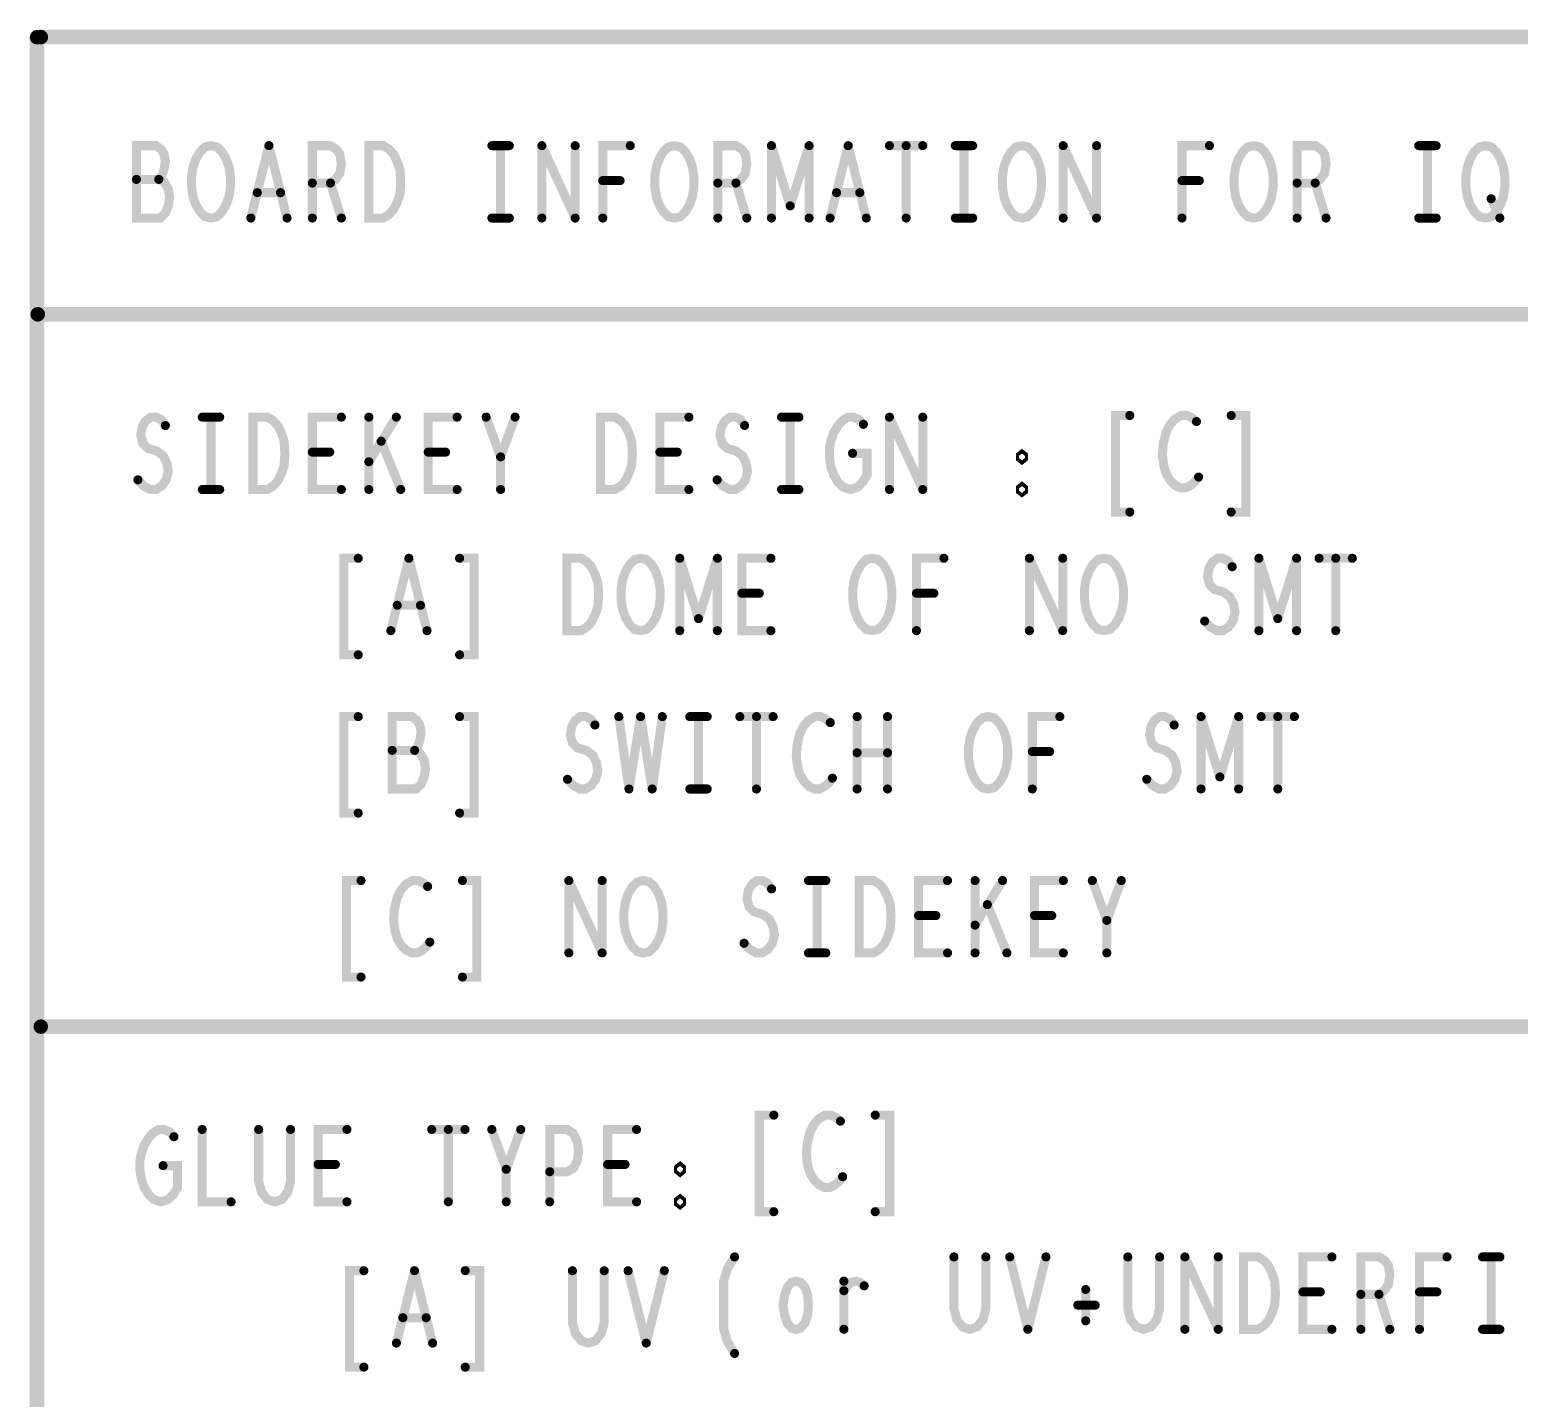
# Model space of a CAD drawing. Header units: millimetres. Extents: x 3362 to 3827, y -139 to 191.
# Drawn here: x 3713.8 to 3734.7, y 1.55 to 20.76 of the extents above; entities that cross this region are included whole.
import ezdxf

# ---------------------------------------------------------------- set-up
doc = ezdxf.new("R2010")
doc.units = ezdxf.units.MM
doc.header["$LTSCALE"] = 23.1
doc.layers.get('0').update_dxf_attribs({"linetype": 'CONTINUOUS'})

# ---------------------------------------------------------------- blocks, each defined once
blk = doc.blocks.new('PAD_R1')
at = {"const_width": 0.5}
blk.add_lwpolyline([(0.25, 0, 1), (-0.25, 0, 1)], format="xyb", close=True, dxfattribs=at)

msp = doc.modelspace()

# ---------------------------------------------------------------- linework, layer by layer
for points, const_width in [([(3713.899, 20.653), (3713.899, -4.896)], 0.203), ([(3713.952, 20.656), (3759.838, 20.656)], 0.203), ([(3715.608, 18.658), (3715.649, 18.709), (3715.68, 18.794), (3715.7, 18.912), (3715.68, 19.014), (3715.639, 19.082), (3715.568, 19.132), (3715.294, 19.132), (3715.294, 18.116), (3715.629, 18.116), (3715.7, 18.184), (3715.741, 18.286), (3715.761, 18.404), (3715.741, 18.523), (3715.68, 18.624), (3715.608, 18.658), (3715.294, 18.658)], 0.127), ([(3716.899, 18.116), (3717.153, 19.132)], 0.127), ([(3717.153, 19.132), (3717.407, 18.116)], 0.127), ([(3717.762, 18.116), (3717.762, 19.132), (3718.016, 19.132), (3718.098, 19.082), (3718.148, 19.014), (3718.169, 18.878), (3718.148, 18.743), (3718.088, 18.658), (3718.016, 18.607), (3717.762, 18.607)], 0.127), ([(3720.282, 19.132), (3720.526, 19.132)], 0.127), ([(3720.404, 19.132), (3720.404, 18.116)], 0.127), ([(3720.983, 19.132), (3721.45, 18.116)], 0.127), ([(3720.983, 18.116), (3720.983, 19.132)], 0.127), ([(3721.45, 18.116), (3721.45, 19.132)], 0.127), ([(3721.837, 18.116), (3721.837, 19.132), (3722.223, 19.132)], 0.127), ([(3723.452, 18.116), (3723.452, 19.132), (3723.706, 19.132), (3723.787, 19.082), (3723.838, 19.014), (3723.858, 18.878), (3723.838, 18.743), (3723.777, 18.658), (3723.706, 18.607), (3723.452, 18.607)], 0.127), ([(3724.204, 19.132), (3724.468, 18.286)], 0.127), ([(3724.204, 18.116), (3724.204, 19.132)], 0.127), ([(3724.468, 18.286), (3724.732, 19.132)], 0.127), ([(3724.732, 19.132), (3724.732, 18.116)], 0.127), ([(3725.027, 18.116), (3725.281, 19.132)], 0.127), ([(3725.281, 19.132), (3725.535, 18.116)], 0.127), ([(3725.86, 19.132), (3726.327, 19.132)], 0.127), ([(3726.094, 19.132), (3726.094, 18.116)], 0.127), ([(3726.784, 19.132), (3727.028, 19.132)], 0.127), ([(3726.906, 19.132), (3726.906, 18.116)], 0.127), ([(3728.298, 19.132), (3728.766, 18.116)], 0.127), ([(3728.298, 18.116), (3728.298, 19.132)], 0.127), ([(3728.766, 18.116), (3728.766, 19.132)], 0.127), ([(3729.965, 18.116), (3729.965, 19.132), (3730.351, 19.132)], 0.127), ([(3731.58, 18.116), (3731.58, 19.132), (3731.834, 19.132), (3731.915, 19.082), (3731.966, 19.014), (3731.986, 18.878), (3731.966, 18.743), (3731.905, 18.658), (3731.834, 18.607), (3731.58, 18.607)], 0.127), ([(3733.287, 19.132), (3733.531, 19.132)], 0.127), ([(3733.409, 19.132), (3733.409, 18.116)], 0.127), ([(3718.016, 18.607), (3718.169, 18.116)], 0.127), ([(3722.08, 18.641), (3721.837, 18.641)], 0.127), ([(3723.706, 18.607), (3723.858, 18.116)], 0.127), ([(3730.208, 18.641), (3729.965, 18.641)], 0.127), ([(3731.834, 18.607), (3731.986, 18.116)], 0.127), ([(3717.315, 18.472), (3716.99, 18.472)], 0.127), ([(3725.443, 18.472), (3725.118, 18.472)], 0.127), ([(3734.303, 18.387), (3734.425, 18.116)], 0.127), ([(3720.282, 18.116), (3720.526, 18.116)], 0.127), ([(3726.784, 18.116), (3727.028, 18.116)], 0.127), ([(3733.287, 18.116), (3733.531, 18.116)], 0.127), ([(3713.909, 16.765), (3759.838, 16.765)], 0.203), ([(3715.314, 14.442), (3715.395, 14.357), (3715.487, 14.306), (3715.568, 14.306), (3715.649, 14.357), (3715.71, 14.442), (3715.741, 14.56), (3715.72, 14.679), (3715.669, 14.781), (3715.578, 14.848), (3715.456, 14.882), (3715.385, 14.95), (3715.354, 15.068), (3715.375, 15.187), (3715.426, 15.272), (3715.497, 15.322), (3715.568, 15.322), (3715.639, 15.289), (3715.7, 15.204)], 0.127), ([(3716.218, 15.322), (3716.462, 15.322)], 0.127), ([(3716.34, 15.322), (3716.34, 14.306)], 0.127), ([(3718.169, 14.306), (3717.762, 14.306), (3717.762, 15.322), (3718.169, 15.322)], 0.127), ([(3718.941, 15.322), (3718.555, 14.696)], 0.127), ([(3718.555, 14.306), (3718.555, 15.322)], 0.127), ([(3719.794, 14.306), (3719.388, 14.306), (3719.388, 15.322), (3719.794, 15.322)], 0.127), ([(3720.404, 14.306), (3720.404, 14.764), (3720.201, 15.322)], 0.127), ([(3720.607, 15.322), (3720.404, 14.764)], 0.127), ([(3723.046, 14.306), (3722.639, 14.306), (3722.639, 15.322), (3723.046, 15.322)], 0.127), ([(3723.442, 14.442), (3723.523, 14.357), (3723.615, 14.306), (3723.696, 14.306), (3723.777, 14.357), (3723.838, 14.442), (3723.869, 14.56), (3723.848, 14.679), (3723.797, 14.781), (3723.706, 14.848), (3723.584, 14.882), (3723.513, 14.95), (3723.482, 15.068), (3723.503, 15.187), (3723.554, 15.272), (3723.625, 15.322), (3723.696, 15.322), (3723.767, 15.289), (3723.828, 15.204)], 0.127), ([(3724.346, 15.322), (3724.59, 15.322)], 0.127), ([(3724.468, 15.322), (3724.468, 14.306)], 0.127), ([(3725.342, 14.814), (3725.545, 14.814), (3725.545, 14.51), (3725.484, 14.408), (3725.413, 14.34), (3725.311, 14.306), (3725.21, 14.34), (3725.139, 14.408), (3725.078, 14.51), (3725.037, 14.628), (3725.017, 14.764), (3725.017, 14.882), (3725.037, 14.984), (3725.078, 15.102), (3725.139, 15.204), (3725.2, 15.272), (3725.281, 15.322), (3725.352, 15.322), (3725.433, 15.289), (3725.494, 15.221)], 0.127), ([(3725.86, 15.322), (3726.327, 14.306)], 0.127), ([(3725.86, 14.306), (3725.86, 15.322)], 0.127), ([(3726.327, 14.306), (3726.327, 15.322)], 0.127), ([(3729.233, 15.345), (3729.03, 15.345), (3729.03, 13.99), (3729.233, 13.99)], 0.127), ([(3730.168, 15.26), (3730.107, 15.311), (3730.036, 15.345), (3729.954, 15.345), (3729.863, 15.294), (3729.792, 15.21), (3729.741, 15.108), (3729.7, 14.939), (3729.69, 14.786), (3729.711, 14.634), (3729.741, 14.532), (3729.802, 14.431), (3729.873, 14.363), (3729.944, 14.329), (3730.015, 14.329), (3730.086, 14.363), (3730.147, 14.414), (3730.198, 14.481)], 0.127), ([(3730.655, 13.99), (3730.859, 13.99), (3730.859, 15.345), (3730.655, 15.345)], 0.127), ([(3718.006, 14.831), (3717.762, 14.831)], 0.127), ([(3719.002, 14.306), (3718.728, 14.984)], 0.127), ([(3719.632, 14.831), (3719.388, 14.831)], 0.127), ([(3722.883, 14.831), (3722.639, 14.831)], 0.127), ([(3716.218, 14.306), (3716.462, 14.306)], 0.127), ([(3724.346, 14.306), (3724.59, 14.306)], 0.127), ([(3718.406, 13.341), (3718.202, 13.341), (3718.202, 11.986), (3718.406, 11.986)], 0.127), ([(3718.863, 12.325), (3719.117, 13.341)], 0.127), ([(3719.117, 13.341), (3719.371, 12.325)], 0.127), ([(3719.828, 11.986), (3720.031, 11.986), (3720.031, 13.341), (3719.828, 13.341)], 0.127), ([(3722.917, 13.341), (3723.181, 12.494)], 0.127), ([(3722.917, 12.325), (3722.917, 13.341)], 0.127), ([(3723.181, 12.494), (3723.445, 13.341)], 0.127), ([(3723.445, 13.341), (3723.445, 12.325)], 0.127), ([(3724.197, 12.325), (3723.79, 12.325), (3723.79, 13.341), (3724.197, 13.341)], 0.127), ([(3726.239, 12.325), (3726.239, 13.341), (3726.625, 13.341)], 0.127), ([(3727.824, 13.341), (3728.291, 12.325)], 0.127), ([(3727.824, 12.325), (3727.824, 13.341)], 0.127), ([(3728.291, 12.325), (3728.291, 13.341)], 0.127), ([(3730.283, 12.46), (3730.364, 12.376), (3730.455, 12.325), (3730.537, 12.325), (3730.618, 12.376), (3730.679, 12.46), (3730.709, 12.579), (3730.689, 12.698), (3730.638, 12.799), (3730.547, 12.867), (3730.425, 12.901), (3730.354, 12.968), (3730.323, 13.087), (3730.344, 13.206), (3730.394, 13.29), (3730.465, 13.341), (3730.537, 13.341), (3730.608, 13.307), (3730.669, 13.222)], 0.127), ([(3731.045, 12.325), (3731.045, 13.341)], 0.127), ([(3731.045, 13.341), (3731.309, 12.494)], 0.127), ([(3731.309, 12.494), (3731.573, 13.341)], 0.127), ([(3731.573, 13.341), (3731.573, 12.325)], 0.127), ([(3731.888, 13.341), (3732.355, 13.341)], 0.127), ([(3732.122, 13.341), (3732.122, 12.325)], 0.127), ([(3724.034, 12.85), (3723.79, 12.85)], 0.127), ([(3726.483, 12.85), (3726.239, 12.85)], 0.127), ([(3719.279, 12.681), (3718.954, 12.681)], 0.127), ([(3718.406, 11.119), (3718.202, 11.119), (3718.202, 9.765), (3718.406, 9.765)], 0.127), ([(3719.198, 10.645), (3719.239, 10.696), (3719.269, 10.781), (3719.289, 10.899), (3719.269, 11.001), (3719.229, 11.068), (3719.157, 11.119), (3718.883, 11.119), (3718.883, 10.103), (3719.218, 10.103), (3719.289, 10.171), (3719.33, 10.273), (3719.35, 10.391), (3719.33, 10.51), (3719.269, 10.611), (3719.198, 10.645), (3718.883, 10.645)], 0.127), ([(3719.828, 9.765), (3720.031, 9.765), (3720.031, 11.119), (3719.828, 11.119)], 0.127), ([(3721.342, 10.239), (3721.423, 10.154), (3721.515, 10.103), (3721.596, 10.103), (3721.677, 10.154), (3721.738, 10.239), (3721.769, 10.357), (3721.748, 10.476), (3721.697, 10.577), (3721.606, 10.645), (3721.484, 10.679), (3721.413, 10.747), (3721.382, 10.865), (3721.403, 10.984), (3721.454, 11.068), (3721.525, 11.119), (3721.596, 11.119), (3721.667, 11.085), (3721.728, 11.001)], 0.127), ([(3722.063, 11.119), (3722.205, 10.103)], 0.127), ([(3722.205, 10.103), (3722.368, 11.119)], 0.127), ([(3722.368, 11.119), (3722.531, 10.103)], 0.127), ([(3722.531, 10.103), (3722.673, 11.119)], 0.127), ([(3723.059, 11.119), (3723.303, 11.119)], 0.127), ([(3723.181, 11.119), (3723.181, 10.103)], 0.127), ([(3723.76, 11.119), (3724.227, 11.119)], 0.127), ([(3723.994, 11.119), (3723.994, 10.103)], 0.127), ([(3725.03, 11.035), (3724.969, 11.085), (3724.898, 11.119), (3724.817, 11.119), (3724.725, 11.068), (3724.654, 10.984), (3724.603, 10.882), (3724.563, 10.713), (3724.552, 10.56), (3724.573, 10.408), (3724.603, 10.306), (3724.664, 10.205), (3724.735, 10.137), (3724.806, 10.103), (3724.877, 10.103), (3724.949, 10.137), (3725.01, 10.188), (3725.06, 10.256)], 0.127), ([(3725.406, 10.103), (3725.406, 11.119)], 0.127), ([(3725.833, 11.119), (3725.833, 10.103)], 0.127), ([(3727.865, 10.103), (3727.865, 11.119), (3728.251, 11.119)], 0.127), ([(3729.47, 10.239), (3729.551, 10.154), (3729.643, 10.103), (3729.724, 10.103), (3729.805, 10.154), (3729.866, 10.239), (3729.897, 10.357), (3729.876, 10.476), (3729.825, 10.577), (3729.734, 10.645), (3729.612, 10.679), (3729.541, 10.747), (3729.51, 10.865), (3729.531, 10.984), (3729.582, 11.068), (3729.653, 11.119), (3729.724, 11.119), (3729.795, 11.085), (3729.856, 11.001)], 0.127), ([(3730.232, 10.103), (3730.232, 11.119)], 0.127), ([(3730.232, 11.119), (3730.496, 10.273)], 0.127), ([(3730.496, 10.273), (3730.76, 11.119)], 0.127), ([(3730.76, 11.119), (3730.76, 10.103)], 0.127), ([(3731.075, 11.119), (3731.542, 11.119)], 0.127), ([(3731.309, 11.119), (3731.309, 10.103)], 0.127), ([(3725.833, 10.611), (3725.406, 10.611)], 0.127), ([(3728.108, 10.628), (3727.865, 10.628)], 0.127), ([(3723.059, 10.103), (3723.303, 10.103)], 0.127), ([(3718.445, 8.818), (3718.242, 8.818), (3718.242, 7.464), (3718.445, 7.464)], 0.127), ([(3719.38, 8.734), (3719.319, 8.784), (3719.248, 8.818), (3719.167, 8.818), (3719.075, 8.767), (3719.004, 8.683), (3718.953, 8.581), (3718.913, 8.412), (3718.902, 8.259), (3718.923, 8.107), (3718.953, 8.005), (3719.014, 7.904), (3719.085, 7.836), (3719.156, 7.802), (3719.227, 7.802), (3719.299, 7.836), (3719.36, 7.887), (3719.41, 7.955)], 0.127), ([(3719.868, 7.464), (3720.071, 7.464), (3720.071, 8.818), (3719.868, 8.818)], 0.127), ([(3721.361, 7.802), (3721.361, 8.818)], 0.127), ([(3721.361, 8.818), (3721.828, 7.802)], 0.127), ([(3721.828, 7.802), (3721.828, 8.818)], 0.127), ([(3723.82, 7.938), (3723.901, 7.853), (3723.993, 7.802), (3724.074, 7.802), (3724.155, 7.853), (3724.216, 7.938), (3724.247, 8.056), (3724.226, 8.175), (3724.175, 8.276), (3724.084, 8.344), (3723.962, 8.378), (3723.891, 8.446), (3723.86, 8.564), (3723.881, 8.683), (3723.932, 8.767), (3724.003, 8.818), (3724.074, 8.818), (3724.145, 8.784), (3724.206, 8.7)], 0.127), ([(3724.724, 8.818), (3724.968, 8.818)], 0.127), ([(3724.846, 8.818), (3724.846, 7.802)], 0.127), ([(3726.675, 7.802), (3726.268, 7.802), (3726.268, 8.818), (3726.675, 8.818)], 0.127), ([(3727.061, 7.802), (3727.061, 8.818)], 0.127), ([(3727.447, 8.818), (3727.061, 8.192)], 0.127), ([(3728.3, 7.802), (3727.894, 7.802), (3727.894, 8.818), (3728.3, 8.818)], 0.127), ([(3728.91, 7.802), (3728.91, 8.259), (3728.707, 8.818)], 0.127), ([(3729.113, 8.818), (3728.91, 8.259)], 0.127), ([(3726.512, 8.327), (3726.268, 8.327)], 0.127), ([(3727.508, 7.802), (3727.234, 8.48)], 0.127), ([(3728.138, 8.327), (3727.894, 8.327)], 0.127), ([(3724.724, 7.802), (3724.968, 7.802)], 0.127), ([(3713.952, 6.768), (3759.827, 6.768)], 0.203), ([(3724.238, 5.526), (3724.034, 5.526), (3724.034, 4.171), (3724.238, 4.171)], 0.127), ([(3725.172, 5.441), (3725.111, 5.492), (3725.04, 5.526), (3724.959, 5.526), (3724.868, 5.475), (3724.796, 5.39), (3724.746, 5.289), (3724.705, 5.119), (3724.695, 4.967), (3724.715, 4.815), (3724.746, 4.713), (3724.807, 4.611), (3724.878, 4.544), (3724.949, 4.51), (3725.02, 4.51), (3725.091, 4.544), (3725.152, 4.594), (3725.203, 4.662)], 0.127), ([(3725.66, 4.171), (3725.863, 4.171), (3725.863, 5.526), (3725.66, 5.526)], 0.127), ([(3715.667, 4.817), (3715.871, 4.817), (3715.871, 4.512), (3715.81, 4.411), (3715.739, 4.343), (3715.637, 4.309), (3715.535, 4.343), (3715.464, 4.411), (3715.403, 4.512), (3715.363, 4.631), (3715.342, 4.766), (3715.342, 4.885), (3715.363, 4.986), (3715.403, 5.105), (3715.464, 5.206), (3715.525, 5.274), (3715.606, 5.325), (3715.678, 5.325), (3715.759, 5.291), (3715.82, 5.223)], 0.127), ([(3716.216, 5.325), (3716.216, 4.309), (3716.622, 4.309)], 0.127), ([(3717.009, 5.325), (3717.009, 4.597), (3717.049, 4.444), (3717.13, 4.343), (3717.232, 4.309), (3717.334, 4.343), (3717.415, 4.444), (3717.456, 4.597), (3717.456, 5.325)], 0.127), ([(3718.248, 4.309), (3717.842, 4.309), (3717.842, 5.325), (3718.248, 5.325)], 0.127), ([(3719.437, 5.325), (3719.904, 5.325)], 0.127), ([(3719.67, 5.325), (3719.67, 4.309)], 0.127), ([(3720.483, 4.309), (3720.483, 4.766), (3720.28, 5.325)], 0.127), ([(3720.686, 5.325), (3720.483, 4.766)], 0.127), ([(3721.093, 4.309), (3721.093, 5.325), (3721.337, 5.325), (3721.418, 5.274), (3721.479, 5.156), (3721.499, 5.02), (3721.479, 4.885), (3721.428, 4.783), (3721.337, 4.732), (3721.093, 4.732)], 0.127), ([(3722.312, 4.309), (3721.906, 4.309), (3721.906, 5.325), (3722.312, 5.325)], 0.127), ([(3718.086, 4.834), (3717.842, 4.834)], 0.127), ([(3722.15, 4.834), (3721.906, 4.834)], 0.127), ([(3723.687, 2.181), (3723.585, 2.351), (3723.534, 2.52), (3723.534, 3.197), (3723.585, 3.367), (3723.687, 3.536)], 0.127), ([(3726.765, 3.536), (3726.765, 2.808), (3726.806, 2.655), (3726.887, 2.554), (3726.989, 2.52), (3727.09, 2.554), (3727.172, 2.655), (3727.212, 2.808), (3727.212, 3.536)], 0.127), ([(3727.548, 3.536), (3727.802, 2.52)], 0.127), ([(3727.802, 2.52), (3728.056, 3.536)], 0.127), ([(3729.204, 3.536), (3729.204, 2.808), (3729.244, 2.655), (3729.326, 2.554), (3729.427, 2.52), (3729.529, 2.554), (3729.61, 2.655), (3729.651, 2.808), (3729.651, 3.536)], 0.127), ([(3730.006, 2.52), (3730.006, 3.536)], 0.127), ([(3730.006, 3.536), (3730.474, 2.52)], 0.127), ([(3730.474, 2.52), (3730.474, 3.536)], 0.127), ([(3732.069, 2.52), (3731.662, 2.52), (3731.662, 3.536), (3732.069, 3.536)], 0.127), ([(3732.475, 2.52), (3732.475, 3.536), (3732.729, 3.536), (3732.81, 3.485), (3732.861, 3.417), (3732.882, 3.282), (3732.861, 3.147), (3732.8, 3.062), (3732.729, 3.011), (3732.475, 3.011)], 0.127), ([(3733.298, 2.52), (3733.298, 3.536), (3733.684, 3.536)], 0.127), ([(3734.182, 3.536), (3734.426, 3.536)], 0.127), ([(3734.304, 3.536), (3734.304, 2.52)], 0.127), ([(3718.485, 3.343), (3718.282, 3.343), (3718.282, 1.989), (3718.485, 1.989)], 0.127), ([(3718.942, 2.327), (3719.196, 3.343)], 0.127), ([(3719.196, 3.343), (3719.45, 2.327)], 0.127), ([(3719.907, 1.989), (3720.11, 1.989), (3720.11, 3.343), (3719.907, 3.343)], 0.127), ([(3721.411, 3.343), (3721.411, 2.615), (3721.452, 2.463), (3721.533, 2.361), (3721.634, 2.327), (3721.736, 2.361), (3721.817, 2.463), (3721.858, 2.615), (3721.858, 3.343)], 0.127), ([(3722.193, 3.343), (3722.447, 2.327)], 0.127), ([(3722.447, 2.327), (3722.701, 3.343)], 0.127), ([(3725.221, 3.062), (3725.272, 3.13), (3725.322, 3.18), (3725.394, 3.197), (3725.444, 3.18), (3725.505, 3.13)], 0.127), ([(3725.221, 2.52), (3725.221, 3.197)], 0.127), ([(3728.614, 3.079), (3728.614, 2.639)], 0.127), ([(3731.906, 3.045), (3731.662, 3.045)], 0.127), ([(3732.729, 3.011), (3732.882, 2.52)], 0.127), ([(3733.542, 3.045), (3733.298, 3.045)], 0.127), ([(3719.359, 2.683), (3719.033, 2.683)], 0.127), ([(3728.503, 2.859), (3728.746, 2.859)], 0.127), ([(3734.182, 2.52), (3734.426, 2.52)], 0.127)]:
    msp.add_lwpolyline(points, dxfattribs=dict(const_width=const_width))
at = {"const_width": 0.127}
for points in [[(3716.34, 18.116), (3716.259, 18.133), (3716.188, 18.201), (3716.127, 18.303), (3716.086, 18.421), (3716.066, 18.557), (3716.066, 18.692), (3716.086, 18.828), (3716.127, 18.946), (3716.188, 19.048), (3716.259, 19.115), (3716.34, 19.132), (3716.421, 19.115), (3716.492, 19.048), (3716.553, 18.946), (3716.594, 18.828), (3716.614, 18.692), (3716.614, 18.557), (3716.594, 18.421), (3716.553, 18.303), (3716.492, 18.201), (3716.421, 18.133)], [(3718.555, 18.116), (3718.555, 19.132), (3718.758, 19.132), (3718.839, 19.082), (3718.9, 19.014), (3718.951, 18.912), (3718.992, 18.794), (3719.002, 18.624), (3718.992, 18.455), (3718.951, 18.337), (3718.9, 18.235), (3718.839, 18.167), (3718.758, 18.116)], [(3722.842, 18.116), (3722.761, 18.133), (3722.69, 18.201), (3722.629, 18.303), (3722.588, 18.421), (3722.568, 18.557), (3722.568, 18.692), (3722.588, 18.828), (3722.629, 18.946), (3722.69, 19.048), (3722.761, 19.115), (3722.842, 19.132), (3722.924, 19.115), (3722.995, 19.048), (3723.056, 18.946), (3723.096, 18.828), (3723.117, 18.692), (3723.117, 18.557), (3723.096, 18.421), (3723.056, 18.303), (3722.995, 18.201), (3722.924, 18.133)], [(3727.719, 18.116), (3727.638, 18.133), (3727.567, 18.201), (3727.506, 18.303), (3727.465, 18.421), (3727.445, 18.557), (3727.445, 18.692), (3727.465, 18.828), (3727.506, 18.946), (3727.567, 19.048), (3727.638, 19.115), (3727.719, 19.132), (3727.8, 19.115), (3727.872, 19.048), (3727.933, 18.946), (3727.973, 18.828), (3727.994, 18.692), (3727.994, 18.557), (3727.973, 18.421), (3727.933, 18.303), (3727.872, 18.201), (3727.8, 18.133)], [(3730.97, 18.116), (3730.889, 18.133), (3730.818, 18.201), (3730.757, 18.303), (3730.716, 18.421), (3730.696, 18.557), (3730.696, 18.692), (3730.716, 18.828), (3730.757, 18.946), (3730.818, 19.048), (3730.889, 19.115), (3730.97, 19.132), (3731.052, 19.115), (3731.123, 19.048), (3731.184, 18.946), (3731.224, 18.828), (3731.245, 18.692), (3731.245, 18.557), (3731.224, 18.421), (3731.184, 18.303), (3731.123, 18.201), (3731.052, 18.133)], [(3734.222, 18.116), (3734.14, 18.133), (3734.069, 18.201), (3734.008, 18.303), (3733.968, 18.421), (3733.947, 18.557), (3733.947, 18.692), (3733.968, 18.828), (3734.008, 18.946), (3734.069, 19.048), (3734.14, 19.115), (3734.222, 19.132), (3734.303, 19.115), (3734.374, 19.048), (3734.435, 18.946), (3734.476, 18.828), (3734.496, 18.692), (3734.496, 18.557), (3734.476, 18.421), (3734.435, 18.303), (3734.374, 18.201), (3734.303, 18.133)], [(3716.929, 14.306), (3716.929, 15.322), (3717.132, 15.322), (3717.214, 15.272), (3717.275, 15.204), (3717.326, 15.102), (3717.366, 14.984), (3717.376, 14.814), (3717.366, 14.645), (3717.326, 14.527), (3717.275, 14.425), (3717.214, 14.357), (3717.132, 14.306)], [(3721.806, 14.306), (3721.806, 15.322), (3722.009, 15.322), (3722.091, 15.272), (3722.152, 15.204), (3722.202, 15.102), (3722.243, 14.984), (3722.253, 14.814), (3722.243, 14.645), (3722.202, 14.527), (3722.152, 14.425), (3722.091, 14.357), (3722.009, 14.306)], [(3727.719, 14.73), (3727.699, 14.747), (3727.699, 14.781), (3727.719, 14.797), (3727.74, 14.781), (3727.74, 14.747)], [(3727.719, 14.273), (3727.699, 14.289), (3727.699, 14.323), (3727.719, 14.34), (3727.74, 14.323), (3727.74, 14.289)], [(3721.332, 12.325), (3721.332, 13.341), (3721.535, 13.341), (3721.616, 13.29), (3721.677, 13.222), (3721.728, 13.121), (3721.769, 13.002), (3721.779, 12.833), (3721.769, 12.664), (3721.728, 12.545), (3721.677, 12.444), (3721.616, 12.376), (3721.535, 12.325)], [(3722.368, 12.325), (3722.287, 12.342), (3722.216, 12.41), (3722.155, 12.511), (3722.114, 12.63), (3722.094, 12.765), (3722.094, 12.901), (3722.114, 13.036), (3722.155, 13.155), (3722.216, 13.256), (3722.287, 13.324), (3722.368, 13.341), (3722.449, 13.324), (3722.52, 13.256), (3722.581, 13.155), (3722.622, 13.036), (3722.642, 12.901), (3722.642, 12.765), (3722.622, 12.63), (3722.581, 12.511), (3722.52, 12.41), (3722.449, 12.342)], [(3725.619, 12.325), (3725.538, 12.342), (3725.467, 12.41), (3725.406, 12.511), (3725.365, 12.63), (3725.345, 12.765), (3725.345, 12.901), (3725.365, 13.036), (3725.406, 13.155), (3725.467, 13.256), (3725.538, 13.324), (3725.619, 13.341), (3725.7, 13.324), (3725.772, 13.256), (3725.833, 13.155), (3725.873, 13.036), (3725.893, 12.901), (3725.893, 12.765), (3725.873, 12.63), (3725.833, 12.511), (3725.772, 12.41), (3725.7, 12.342)], [(3728.87, 12.325), (3728.789, 12.342), (3728.718, 12.41), (3728.657, 12.511), (3728.616, 12.63), (3728.596, 12.765), (3728.596, 12.901), (3728.616, 13.036), (3728.657, 13.155), (3728.718, 13.256), (3728.789, 13.324), (3728.87, 13.341), (3728.952, 13.324), (3729.023, 13.256), (3729.084, 13.155), (3729.124, 13.036), (3729.145, 12.901), (3729.145, 12.765), (3729.124, 12.63), (3729.084, 12.511), (3729.023, 12.41), (3728.952, 12.342)], [(3727.245, 10.103), (3727.163, 10.12), (3727.092, 10.188), (3727.031, 10.289), (3726.991, 10.408), (3726.97, 10.543), (3726.97, 10.679), (3726.991, 10.814), (3727.031, 10.933), (3727.092, 11.035), (3727.163, 11.102), (3727.245, 11.119), (3727.326, 11.102), (3727.397, 11.035), (3727.458, 10.933), (3727.499, 10.814), (3727.519, 10.679), (3727.519, 10.543), (3727.499, 10.408), (3727.458, 10.289), (3727.397, 10.188), (3727.326, 10.12)], [(3722.408, 7.802), (3722.326, 7.819), (3722.255, 7.887), (3722.194, 7.988), (3722.154, 8.107), (3722.133, 8.242), (3722.133, 8.378), (3722.154, 8.513), (3722.194, 8.632), (3722.255, 8.734), (3722.326, 8.801), (3722.408, 8.818), (3722.489, 8.801), (3722.56, 8.734), (3722.621, 8.632), (3722.662, 8.513), (3722.682, 8.378), (3722.682, 8.242), (3722.662, 8.107), (3722.621, 7.988), (3722.56, 7.887), (3722.489, 7.819)], [(3725.435, 7.802), (3725.435, 8.818), (3725.638, 8.818), (3725.72, 8.767), (3725.781, 8.7), (3725.831, 8.598), (3725.872, 8.48), (3725.882, 8.31), (3725.872, 8.141), (3725.831, 8.022), (3725.781, 7.921), (3725.72, 7.853), (3725.638, 7.802)], [(3722.922, 4.732), (3722.901, 4.749), (3722.901, 4.783), (3722.922, 4.8), (3722.942, 4.783), (3722.942, 4.749)], [(3722.922, 4.275), (3722.901, 4.292), (3722.901, 4.326), (3722.922, 4.343), (3722.942, 4.326), (3722.942, 4.292)], [(3730.829, 2.52), (3730.829, 3.536), (3731.032, 3.536), (3731.114, 3.485), (3731.175, 3.417), (3731.225, 3.316), (3731.266, 3.197), (3731.276, 3.028), (3731.266, 2.859), (3731.225, 2.74), (3731.175, 2.639), (3731.114, 2.571), (3731.032, 2.52)], [(3724.55, 2.52), (3724.489, 2.537), (3724.428, 2.605), (3724.388, 2.723), (3724.367, 2.859), (3724.388, 2.994), (3724.428, 3.113), (3724.489, 3.18), (3724.55, 3.197), (3724.611, 3.18), (3724.672, 3.113), (3724.713, 2.994), (3724.723, 2.859), (3724.713, 2.723), (3724.672, 2.605), (3724.611, 2.537)]]:
    msp.add_lwpolyline(points, close=True, dxfattribs=at)

# ---------------------------------------------------------------- block references
for p, xscale, yscale in [((3713.899, 20.653), 0.2032, 0.2032), ((3713.952, 20.656), 0.2032, 0.2032), ((3717.153, 19.132), 0.127, 0.127), ((3717.153, 19.132), 0.127, 0.127), ((3720.282, 19.132), 0.127, 0.127), ((3720.404, 19.132), 0.127, 0.127), ((3720.526, 19.132), 0.127, 0.127), ((3720.983, 19.132), 0.127, 0.127), ((3720.983, 19.132), 0.127, 0.127), ((3721.45, 19.132), 0.127, 0.127), ((3722.223, 19.132), 0.127, 0.127), ((3724.204, 19.132), 0.127, 0.127), ((3724.204, 19.132), 0.127, 0.127), ((3724.732, 19.132), 0.127, 0.127), ((3724.732, 19.132), 0.127, 0.127), ((3725.281, 19.132), 0.127, 0.127), ((3725.281, 19.132), 0.127, 0.127), ((3725.86, 19.132), 0.127, 0.127), ((3726.094, 19.132), 0.127, 0.127), ((3726.327, 19.132), 0.127, 0.127), ((3726.784, 19.132), 0.127, 0.127), ((3726.906, 19.132), 0.127, 0.127), ((3727.028, 19.132), 0.127, 0.127), ((3728.298, 19.132), 0.127, 0.127), ((3728.298, 19.132), 0.127, 0.127), ((3728.766, 19.132), 0.127, 0.127), ((3730.351, 19.132), 0.127, 0.127), ((3733.287, 19.132), 0.127, 0.127), ((3733.409, 19.132), 0.127, 0.127), ((3733.531, 19.132), 0.127, 0.127), ((3715.294, 18.658), 0.127, 0.127), ((3715.608, 18.658), 0.127, 0.127), ((3717.762, 18.607), 0.127, 0.127), ((3718.016, 18.607), 0.127, 0.127), ((3721.837, 18.641), 0.127, 0.127), ((3722.08, 18.641), 0.127, 0.127), ((3723.452, 18.607), 0.127, 0.127), ((3723.706, 18.607), 0.127, 0.127), ((3729.965, 18.641), 0.127, 0.127), ((3730.208, 18.641), 0.127, 0.127), ((3731.58, 18.607), 0.127, 0.127), ((3731.834, 18.607), 0.127, 0.127), ((3716.99, 18.472), 0.127, 0.127), ((3717.315, 18.472), 0.127, 0.127), ((3725.118, 18.472), 0.127, 0.127), ((3725.443, 18.472), 0.127, 0.127), ((3734.303, 18.387), 0.127, 0.127), ((3724.468, 18.286), 0.127, 0.127), ((3724.468, 18.286), 0.127, 0.127), ((3716.899, 18.116), 0.127, 0.127), ((3717.407, 18.116), 0.127, 0.127), ((3717.762, 18.116), 0.127, 0.127), ((3718.169, 18.116), 0.127, 0.127), ((3720.282, 18.116), 0.127, 0.127), ((3720.404, 18.116), 0.127, 0.127), ((3720.526, 18.116), 0.127, 0.127), ((3720.983, 18.116), 0.127, 0.127), ((3721.45, 18.116), 0.127, 0.127), ((3721.45, 18.116), 0.127, 0.127), ((3721.837, 18.116), 0.127, 0.127), ((3723.452, 18.116), 0.127, 0.127), ((3723.858, 18.116), 0.127, 0.127), ((3724.204, 18.116), 0.127, 0.127), ((3724.732, 18.116), 0.127, 0.127), ((3725.027, 18.116), 0.127, 0.127), ((3725.535, 18.116), 0.127, 0.127), ((3726.094, 18.116), 0.127, 0.127), ((3726.784, 18.116), 0.127, 0.127), ((3726.906, 18.116), 0.127, 0.127), ((3727.028, 18.116), 0.127, 0.127), ((3728.298, 18.116), 0.127, 0.127), ((3728.766, 18.116), 0.127, 0.127), ((3728.766, 18.116), 0.127, 0.127), ((3729.965, 18.116), 0.127, 0.127), ((3731.58, 18.116), 0.127, 0.127), ((3731.986, 18.116), 0.127, 0.127), ((3733.287, 18.116), 0.127, 0.127), ((3733.409, 18.116), 0.127, 0.127), ((3733.531, 18.116), 0.127, 0.127), ((3734.425, 18.116), 0.127, 0.127), ((3713.909, 16.765), 0.2032, 0.2032), ((3715.7, 15.204), 0.127, 0.127), ((3716.218, 15.322), 0.127, 0.127), ((3716.34, 15.322), 0.127, 0.127), ((3716.462, 15.322), 0.127, 0.127), ((3718.169, 15.322), 0.127, 0.127), ((3718.555, 15.322), 0.127, 0.127), ((3718.941, 15.322), 0.127, 0.127), ((3719.794, 15.322), 0.127, 0.127), ((3720.201, 15.322), 0.127, 0.127), ((3720.607, 15.322), 0.127, 0.127), ((3723.046, 15.322), 0.127, 0.127), ((3723.828, 15.204), 0.127, 0.127), ((3724.346, 15.322), 0.127, 0.127), ((3724.468, 15.322), 0.127, 0.127), ((3724.59, 15.322), 0.127, 0.127), ((3725.494, 15.221), 0.127, 0.127), ((3725.86, 15.322), 0.127, 0.127), ((3725.86, 15.322), 0.127, 0.127), ((3726.327, 15.322), 0.127, 0.127), ((3729.233, 15.345), 0.127, 0.127), ((3730.168, 15.26), 0.127, 0.127), ((3730.655, 15.345), 0.127, 0.127), ((3717.762, 14.831), 0.127, 0.127), ((3718.006, 14.831), 0.127, 0.127), ((3718.728, 14.984), 0.127, 0.127), ((3719.388, 14.831), 0.127, 0.127), ((3719.632, 14.831), 0.127, 0.127), ((3722.639, 14.831), 0.127, 0.127), ((3722.883, 14.831), 0.127, 0.127), ((3725.342, 14.814), 0.127, 0.127), ((3718.555, 14.696), 0.127, 0.127), ((3720.404, 14.764), 0.127, 0.127), ((3715.314, 14.442), 0.127, 0.127), ((3723.442, 14.442), 0.127, 0.127), ((3730.198, 14.481), 0.127, 0.127), ((3716.218, 14.306), 0.127, 0.127), ((3716.34, 14.306), 0.127, 0.127), ((3716.462, 14.306), 0.127, 0.127), ((3718.169, 14.306), 0.127, 0.127), ((3718.555, 14.306), 0.127, 0.127), ((3719.002, 14.306), 0.127, 0.127), ((3719.794, 14.306), 0.127, 0.127), ((3720.404, 14.306), 0.127, 0.127), ((3723.046, 14.306), 0.127, 0.127), ((3724.346, 14.306), 0.127, 0.127), ((3724.468, 14.306), 0.127, 0.127), ((3724.59, 14.306), 0.127, 0.127), ((3725.86, 14.306), 0.127, 0.127), ((3726.327, 14.306), 0.127, 0.127), ((3726.327, 14.306), 0.127, 0.127), ((3729.233, 13.99), 0.127, 0.127), ((3730.655, 13.99), 0.127, 0.127), ((3718.406, 13.341), 0.127, 0.127), ((3719.117, 13.341), 0.127, 0.127), ((3719.117, 13.341), 0.127, 0.127), ((3719.828, 13.341), 0.127, 0.127), ((3722.917, 13.341), 0.127, 0.127), ((3722.917, 13.341), 0.127, 0.127), ((3723.445, 13.341), 0.127, 0.127), ((3723.445, 13.341), 0.127, 0.127), ((3724.197, 13.341), 0.127, 0.127), ((3726.625, 13.341), 0.127, 0.127), ((3727.824, 13.341), 0.127, 0.127), ((3727.824, 13.341), 0.127, 0.127), ((3728.291, 13.341), 0.127, 0.127), ((3731.045, 13.341), 0.127, 0.127), ((3731.045, 13.341), 0.127, 0.127), ((3731.573, 13.341), 0.127, 0.127), ((3731.573, 13.341), 0.127, 0.127), ((3731.888, 13.341), 0.127, 0.127), ((3732.122, 13.341), 0.127, 0.127), ((3732.355, 13.341), 0.127, 0.127), ((3730.669, 13.222), 0.127, 0.127), ((3723.79, 12.85), 0.127, 0.127), ((3724.034, 12.85), 0.127, 0.127), ((3726.239, 12.85), 0.127, 0.127), ((3726.483, 12.85), 0.127, 0.127), ((3718.954, 12.681), 0.127, 0.127), ((3719.279, 12.681), 0.127, 0.127), ((3723.181, 12.494), 0.127, 0.127), ((3723.181, 12.494), 0.127, 0.127), ((3731.309, 12.494), 0.127, 0.127), ((3731.309, 12.494), 0.127, 0.127), ((3718.863, 12.325), 0.127, 0.127), ((3719.371, 12.325), 0.127, 0.127), ((3722.917, 12.325), 0.127, 0.127), ((3723.445, 12.325), 0.127, 0.127), ((3724.197, 12.325), 0.127, 0.127), ((3726.239, 12.325), 0.127, 0.127), ((3727.824, 12.325), 0.127, 0.127), ((3728.291, 12.325), 0.127, 0.127), ((3728.291, 12.325), 0.127, 0.127), ((3730.283, 12.46), 0.127, 0.127), ((3731.045, 12.325), 0.127, 0.127), ((3731.573, 12.325), 0.127, 0.127), ((3732.122, 12.325), 0.127, 0.127), ((3718.406, 11.986), 0.127, 0.127), ((3719.828, 11.986), 0.127, 0.127), ((3718.406, 11.119), 0.127, 0.127), ((3719.828, 11.119), 0.127, 0.127), ((3722.063, 11.119), 0.127, 0.127), ((3722.368, 11.119), 0.127, 0.127), ((3722.368, 11.119), 0.127, 0.127), ((3722.673, 11.119), 0.127, 0.127), ((3723.059, 11.119), 0.127, 0.127), ((3723.181, 11.119), 0.127, 0.127), ((3723.303, 11.119), 0.127, 0.127), ((3723.76, 11.119), 0.127, 0.127), ((3723.994, 11.119), 0.127, 0.127), ((3724.227, 11.119), 0.127, 0.127), ((3725.03, 11.035), 0.127, 0.127), ((3725.406, 11.119), 0.127, 0.127), ((3725.833, 11.119), 0.127, 0.127), ((3728.251, 11.119), 0.127, 0.127), ((3730.232, 11.119), 0.127, 0.127), ((3730.232, 11.119), 0.127, 0.127), ((3730.76, 11.119), 0.127, 0.127), ((3730.76, 11.119), 0.127, 0.127), ((3731.075, 11.119), 0.127, 0.127), ((3731.309, 11.119), 0.127, 0.127), ((3731.542, 11.119), 0.127, 0.127), ((3721.728, 11.001), 0.127, 0.127), ((3729.856, 11.001), 0.127, 0.127), ((3718.883, 10.645), 0.127, 0.127), ((3719.198, 10.645), 0.127, 0.127), ((3725.406, 10.611), 0.127, 0.127), ((3725.833, 10.611), 0.127, 0.127), ((3727.865, 10.628), 0.127, 0.127), ((3728.108, 10.628), 0.127, 0.127), ((3721.342, 10.239), 0.127, 0.127), ((3725.06, 10.256), 0.127, 0.127), ((3729.47, 10.239), 0.127, 0.127), ((3730.496, 10.273), 0.127, 0.127), ((3730.496, 10.273), 0.127, 0.127), ((3722.205, 10.103), 0.127, 0.127), ((3722.205, 10.103), 0.127, 0.127), ((3722.531, 10.103), 0.127, 0.127), ((3722.531, 10.103), 0.127, 0.127), ((3723.059, 10.103), 0.127, 0.127), ((3723.181, 10.103), 0.127, 0.127), ((3723.303, 10.103), 0.127, 0.127), ((3723.994, 10.103), 0.127, 0.127), ((3725.406, 10.103), 0.127, 0.127), ((3725.833, 10.103), 0.127, 0.127), ((3727.865, 10.103), 0.127, 0.127), ((3730.232, 10.103), 0.127, 0.127), ((3730.76, 10.103), 0.127, 0.127), ((3731.309, 10.103), 0.127, 0.127), ((3718.406, 9.765), 0.127, 0.127), ((3719.828, 9.765), 0.127, 0.127), ((3718.445, 8.818), 0.127, 0.127), ((3719.38, 8.734), 0.127, 0.127), ((3719.868, 8.818), 0.127, 0.127), ((3721.361, 8.818), 0.127, 0.127), ((3721.361, 8.818), 0.127, 0.127), ((3721.828, 8.818), 0.127, 0.127), ((3724.724, 8.818), 0.127, 0.127), ((3724.846, 8.818), 0.127, 0.127), ((3724.968, 8.818), 0.127, 0.127), ((3726.675, 8.818), 0.127, 0.127), ((3727.061, 8.818), 0.127, 0.127), ((3727.447, 8.818), 0.127, 0.127), ((3728.3, 8.818), 0.127, 0.127), ((3728.707, 8.818), 0.127, 0.127), ((3729.113, 8.818), 0.127, 0.127), ((3724.206, 8.7), 0.127, 0.127), ((3726.268, 8.327), 0.127, 0.127), ((3726.512, 8.327), 0.127, 0.127), ((3727.234, 8.48), 0.127, 0.127), ((3727.894, 8.327), 0.127, 0.127), ((3728.138, 8.327), 0.127, 0.127), ((3727.061, 8.192), 0.127, 0.127), ((3728.91, 8.259), 0.127, 0.127), ((3719.41, 7.955), 0.127, 0.127), ((3723.82, 7.938), 0.127, 0.127), ((3721.361, 7.802), 0.127, 0.127), ((3721.828, 7.802), 0.127, 0.127), ((3721.828, 7.802), 0.127, 0.127), ((3724.724, 7.802), 0.127, 0.127), ((3724.846, 7.802), 0.127, 0.127), ((3724.968, 7.802), 0.127, 0.127), ((3726.675, 7.802), 0.127, 0.127), ((3727.061, 7.802), 0.127, 0.127), ((3727.508, 7.802), 0.127, 0.127), ((3728.3, 7.802), 0.127, 0.127), ((3728.91, 7.802), 0.127, 0.127), ((3718.445, 7.464), 0.127, 0.127), ((3719.868, 7.464), 0.127, 0.127), ((3713.952, 6.768), 0.2032, 0.2032), ((3724.238, 5.526), 0.127, 0.127), ((3725.172, 5.441), 0.127, 0.127), ((3725.66, 5.526), 0.127, 0.127), ((3715.82, 5.223), 0.127, 0.127), ((3716.216, 5.325), 0.127, 0.127), ((3717.009, 5.325), 0.127, 0.127), ((3717.456, 5.325), 0.127, 0.127), ((3718.248, 5.325), 0.127, 0.127), ((3719.437, 5.325), 0.127, 0.127), ((3719.67, 5.325), 0.127, 0.127), ((3719.904, 5.325), 0.127, 0.127), ((3720.28, 5.325), 0.127, 0.127), ((3720.686, 5.325), 0.127, 0.127), ((3722.312, 5.325), 0.127, 0.127), ((3715.667, 4.817), 0.127, 0.127), ((3717.842, 4.834), 0.127, 0.127), ((3718.086, 4.834), 0.127, 0.127), ((3720.483, 4.766), 0.127, 0.127), ((3721.906, 4.834), 0.127, 0.127), ((3722.15, 4.834), 0.127, 0.127), ((3721.093, 4.732), 0.127, 0.127), ((3725.203, 4.662), 0.127, 0.127), ((3716.622, 4.309), 0.127, 0.127), ((3718.248, 4.309), 0.127, 0.127), ((3719.67, 4.309), 0.127, 0.127), ((3720.483, 4.309), 0.127, 0.127), ((3721.093, 4.309), 0.127, 0.127), ((3722.312, 4.309), 0.127, 0.127), ((3724.238, 4.171), 0.127, 0.127), ((3725.66, 4.171), 0.127, 0.127), ((3723.687, 3.536), 0.127, 0.127), ((3726.765, 3.536), 0.127, 0.127), ((3727.212, 3.536), 0.127, 0.127), ((3727.548, 3.536), 0.127, 0.127), ((3728.056, 3.536), 0.127, 0.127), ((3729.204, 3.536), 0.127, 0.127), ((3729.651, 3.536), 0.127, 0.127), ((3730.006, 3.536), 0.127, 0.127), ((3730.006, 3.536), 0.127, 0.127), ((3730.474, 3.536), 0.127, 0.127), ((3732.069, 3.536), 0.127, 0.127), ((3733.684, 3.536), 0.127, 0.127), ((3734.182, 3.536), 0.127, 0.127), ((3734.304, 3.536), 0.127, 0.127), ((3734.426, 3.536), 0.127, 0.127), ((3718.485, 3.343), 0.127, 0.127), ((3719.196, 3.343), 0.127, 0.127), ((3719.196, 3.343), 0.127, 0.127), ((3719.907, 3.343), 0.127, 0.127), ((3721.411, 3.343), 0.127, 0.127), ((3721.858, 3.343), 0.127, 0.127), ((3722.193, 3.343), 0.127, 0.127), ((3722.701, 3.343), 0.127, 0.127), ((3725.221, 3.197), 0.127, 0.127), ((3725.505, 3.13), 0.127, 0.127), ((3728.614, 3.079), 0.127, 0.127), ((3725.221, 3.062), 0.127, 0.127), ((3731.662, 3.045), 0.127, 0.127), ((3731.906, 3.045), 0.127, 0.127), ((3732.475, 3.011), 0.127, 0.127), ((3732.729, 3.011), 0.127, 0.127), ((3733.298, 3.045), 0.127, 0.127), ((3733.542, 3.045), 0.127, 0.127), ((3719.033, 2.683), 0.127, 0.127), ((3719.359, 2.683), 0.127, 0.127), ((3728.503, 2.859), 0.127, 0.127), ((3728.746, 2.859), 0.127, 0.127), ((3725.221, 2.52), 0.127, 0.127), ((3727.802, 2.52), 0.127, 0.127), ((3727.802, 2.52), 0.127, 0.127), ((3728.614, 2.639), 0.127, 0.127), ((3730.006, 2.52), 0.127, 0.127), ((3730.474, 2.52), 0.127, 0.127), ((3730.474, 2.52), 0.127, 0.127), ((3732.069, 2.52), 0.127, 0.127), ((3732.475, 2.52), 0.127, 0.127), ((3732.882, 2.52), 0.127, 0.127), ((3733.298, 2.52), 0.127, 0.127), ((3734.182, 2.52), 0.127, 0.127), ((3734.304, 2.52), 0.127, 0.127), ((3734.426, 2.52), 0.127, 0.127), ((3718.942, 2.327), 0.127, 0.127), ((3719.45, 2.327), 0.127, 0.127), ((3722.447, 2.327), 0.127, 0.127), ((3722.447, 2.327), 0.127, 0.127), ((3723.687, 2.181), 0.127, 0.127), ((3718.485, 1.989), 0.127, 0.127), ((3719.907, 1.989), 0.127, 0.127)]:
    msp.add_blockref('PAD_R1', p, dxfattribs=dict(xscale=xscale, yscale=yscale))

doc.saveas('drawing.dxf')
